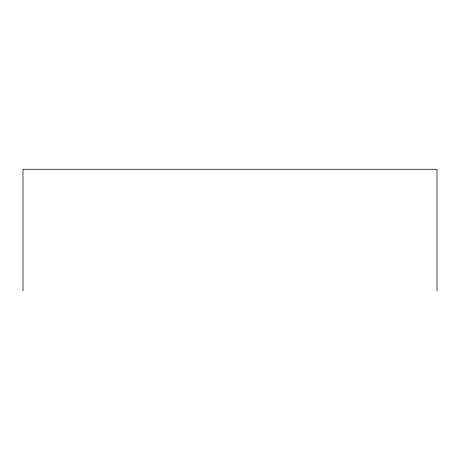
<?xml version="1.0" encoding="UTF-8"?>
<svg xmlns="http://www.w3.org/2000/svg" width="460" height="460" viewBox="0 0 460 460"><rect width="100%" height="100%" fill="white"/><g stroke="black" fill="none" stroke-linecap="round" stroke-linejoin="round"><path stroke-width="0.69" d="M437 290.726L437 169.274L23 169.274L23 290.726"/></g></svg>
